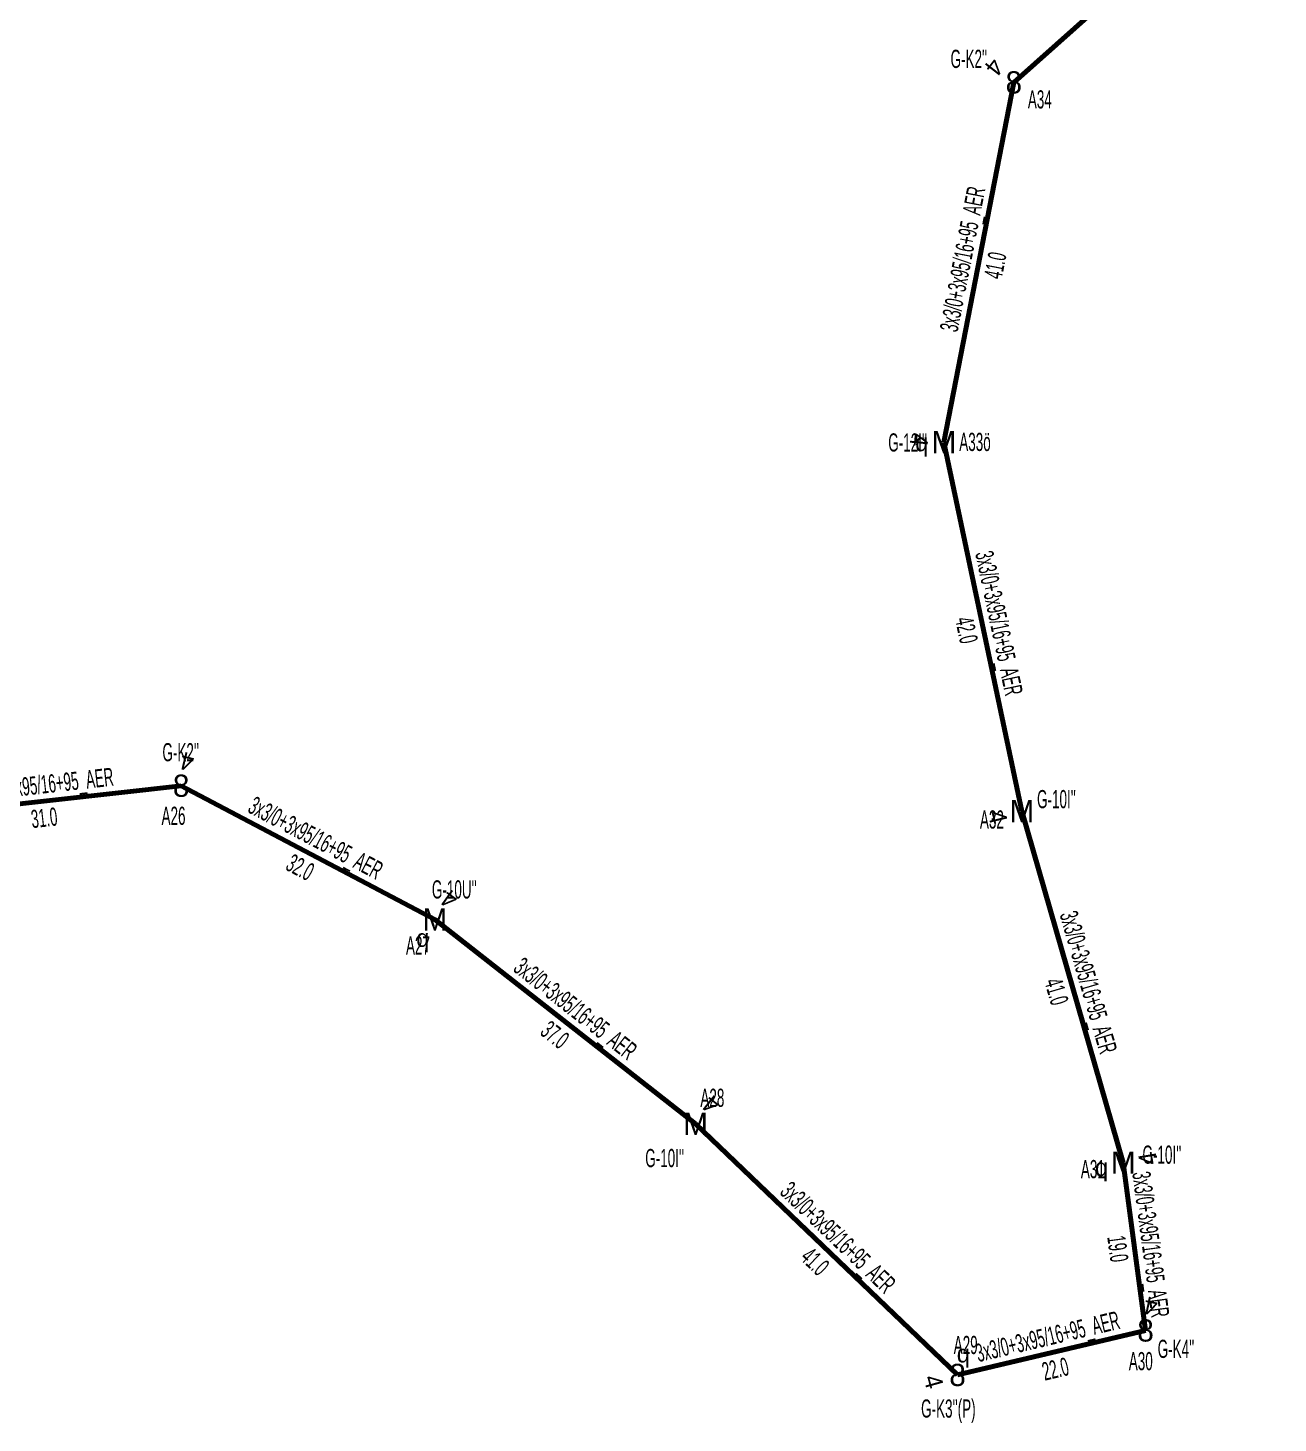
# Model space of a CAD drawing. Header units: millimetres. Extents: x 431745 to 436691, y 4033035 to 4040054.
# Drawn here: x 434290.9 to 434431.8, y 4033946.6 to 4034103.9 of the extents above; entities that cross this region are included whole.
import ezdxf
from ezdxf.enums import TextEntityAlignment as Align

# ---------------------------------------------------------------- set-up
doc = ezdxf.new("R2010")
doc.units = ezdxf.units.MM
doc.layers.add('DIREK_OG_YENI', color=10, linetype='Continuous', lineweight=25)
doc.layers.add('HAT_OG_HAVAI_YENI', color=1, linetype='Continuous', lineweight=70)
doc.styles.add('Direk', font='B_CAD')
doc.styles.get("Standard").update_dxf_attribs({"font": 'Arial'})

msp = doc.modelspace()

# ---------------------------------------------------------------- linework, layer by layer
at = {"layer": 'HAT_OG_HAVAI_YENI'}
for p, q in [((434431.804, 4034124.29), (434402.031, 4034097.717)), ((434402.031, 4034097.717), (434394.155, 4034057.178)), ((434394.155, 4034057.178), (434402.937, 4034015.596)), ((434308.219, 4034018.466), (434276.931, 4034014.969)), ((434336.799, 4034003.401), (434308.219, 4034018.466)), ((434402.937, 4034015.596), (434414.358, 4033975.986)), ((434366.174, 4033980.36), (434336.799, 4034003.401)), ((434395.686, 4033952.073), (434366.174, 4033980.36)), ((434414.358, 4033975.986), (434416.875, 4033957.085)), ((434416.875, 4033957.085), (434395.686, 4033952.073))]:
    msp.add_line(p, q, dxfattribs=at)

# ---------------------------------------------------------------- texts
at = {"layer": 'DIREK_OG_YENI', "width": 0.53}
for s, p in [("G-K2''", (434396.961912, 4034100.366078)), ('A34', (434404.961657, 4034095.80356)), ("G-12I''", (434390.067991, 4034057.144799)), ('A33ö', (434397.654885, 4034057.206432)), ("G-K2''", (434308.166641, 4034022.241769)), ("G-10I''", (434406.833339, 4034016.951933)), ('A26', (434307.357098, 4034015.073785)), ('A32', (434399.563376, 4034014.663979)), ("G-10U''", (434338.989448, 4034006.780176)), ('A27', (434334.895218, 4034000.46406)), ('A28', (434368.065085, 4033983.305131)), ("G-10I''", (434418.711746, 4033976.898301)), ("G-10I''", (434362.690614, 4033976.510677)), ('A31', (434410.932399, 4033975.268186)), ('A29', (434396.605956, 4033955.449934)), ("G-K4''", (434420.299993, 4033955.014002)), ('A30', (434416.331938, 4033953.627388)), ("G-K3''(P)", (434394.65502, 4033948.288522))]:
    msp.add_text(s, height=2.05, dxfattribs=at).set_placement(p, align=Align.MIDDLE_CENTER)
at = {"layer": 'DIREK_OG_YENI', "color": 32, "style": 'Direk'}
for rotation, p in [(232.079113, (434399.822192, 4034099.437804)), (264.735434, (434391.366811, 4034057.434913)), (526.500003, (434308.872647, 4034021.188636)), (283.684587, (434400.216484, 4034014.933585)), (504.469085, (434338.426198, 4034005.679646)), (501.75471, (434367.907282, 4033982.55903)), (459.710032, (434417.117887, 4033976.458254)), (528.212565, (434417.446988, 4033959.825954)), (285.48762, (434392.987673, 4033951.325316))]:
    msp.add_text('4', height=2, rotation=rotation, dxfattribs=at).set_placement(p, align=Align.MIDDLE_CENTER)
at = {"layer": 'DIREK_OG_YENI', "style": 'Direk'}
for s, p in [('8', (434402.031, 4034097.717)), ('M', (434394.155, 4034057.178)), ('8', (434308.219, 4034018.466)), ('M', (434402.937, 4034015.596)), ('M', (434336.799, 4034003.401)), ('M', (434366.174, 4033980.36)), ('M', (434414.358, 4033975.986)), ('8', (434416.875, 4033957.085)), ('8', (434395.686, 4033952.073))]:
    msp.add_text(s, height=2.5, dxfattribs=at).set_placement(p, align=Align.MIDDLE_CENTER)
at = {"layer": 'DIREK_OG_YENI', "color": 4, "style": 'Direk'}
for p in [(434391.655082, 4034057.157692), (434335.439156, 4034001.303186), (434411.911142, 4033975.473276), (434396.343111, 4033954.485096)]:
    msp.add_text('q', height=2, dxfattribs=at).set_placement(p, align=Align.MIDDLE_CENTER)
at = {"layer": 'HAT_OG_HAVAI_YENI', "lineweight": 30, "width": 0.53}
for rotation, p in [(439.005425, (434397.258602, 4034077.609609, 217197.0775)), (281.925458, (434399.377655, 4034036.562643, 217201.4685)), (366.377372, (434292.480585, 4034017.56224, 217138.4655)), (332.205529, (434322.905356, 4034011.685432, 217154.1095)), (286.084191, (434409.464227, 4033996.026492, 217207.179)), (321.890268, (434352.011094, 4033992.549306, 217168.3995)), (277.585311, (434416.459062, 4033966.647702, 217208.4375)), (316.214153, (434381.51817, 4033966.830141, 217183.087)), (373.306758, (434406.08502, 4033955.405987))]:
    msp.add_text('3x3/0+3x95/16+95_AER', height=2.05, rotation=rotation, dxfattribs=at).set_placement(p, align=Align.CENTER)
for s, rotation, p in [('41.0', 439.005425, (434398.927398, 4034077.285391, 217197.0775)), ('42.0', 281.925458, (434397.714345, 4034036.211357, 217201.4685)), ('31.0', 366.377372, (434292.669415, 4034015.87276, 217138.4655)), ('32.0', 332.205529, (434322.112644, 4034010.181568, 217154.1095)), ('41.0', 286.084191, (434407.830773, 4033995.555508, 217207.179)), ('37.0', 321.890268, (434350.961906, 4033991.211694, 217168.3995)), ('19.0', 277.585311, (434414.773938, 4033966.423298, 217208.4375)), ('41.0', 316.214153, (434380.34183, 4033965.602859, 217183.087)), ('22.0', 373.306758, (434406.4763, 4033953.751629))]:
    msp.add_text(s, height=2.05, rotation=rotation, dxfattribs=at).set_placement(p, align=Align.TOP_CENTER)

doc.saveas('drawing.dxf')
